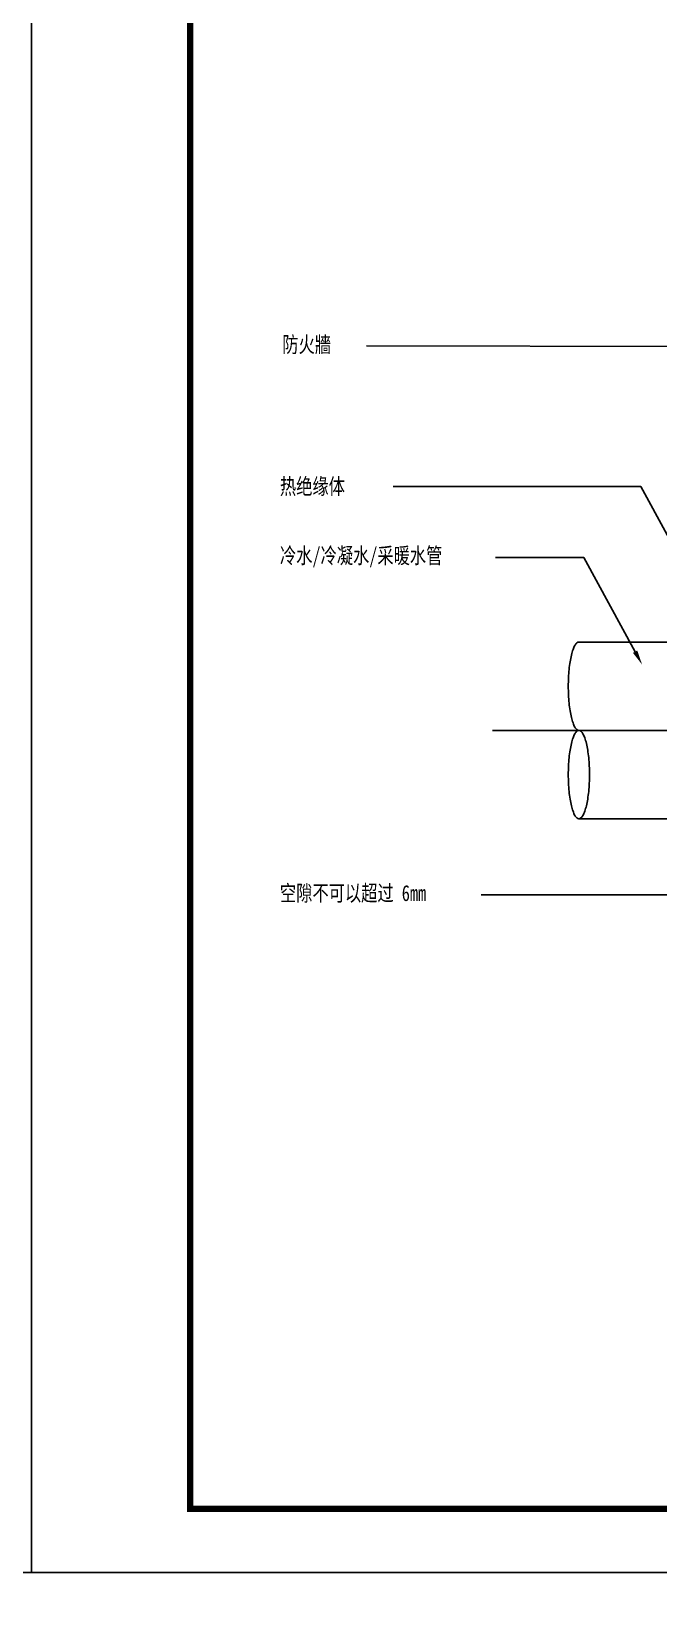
# Model space of a CAD drawing. Extents: x 2246048 to 2442613, y -66234 to 220766.
# Drawn here: x 2358513 to 2368384, y 101491 to 126215 of the extents above; entities that cross this region are included whole.
import ezdxf

# ---------------------------------------------------------------- set-up
doc = ezdxf.new("R2010")
doc.units = 0
doc.header["$LTSCALE"] = 1000
doc.header["$MEASUREMENT"] = 0
doc.linetypes.add('CENTER', pattern=[0])
for name, color, linetype in [('31', 7, 'Continuous'), ('CNTXT', 50, 'Continuous'), ('J-图框线', 4, 'Continuous'), ('PIPE', 3, 'Continuous'), ('PIPTXT', 7, 'Continuous')]:
    doc.layers.add(name, color=color, linetype=linetype)
doc.styles.add('黑体', font='simhei.ttf')

msp = doc.modelspace()

# ---------------------------------------------------------------- linework, layer by layer
at = {"layer": '31', "color": 3, "linetype": 'Continuous'}
for p, q in [((2367129.958, 116605.653), (2379934.93, 116605.653)), ((2367129.958, 113825.992), (2379934.93, 113825.992))]:
    msp.add_line(p, q, dxfattribs=at)
for centre, radius, start, end in [((2367814.637, 116214.307), 824.291, 160.5680176, 166.8298308), ((2367406.902, 116361.166), 390.934, 150.6540489, 160.9849877), ((2367192.446, 116484.97), 143.351, 131.5201105, 151.7796339), ((2367132.207, 116553.853), 51.848, 92.4863117, 132.138303), ((2368987.902, 115979.621), 2021.654, 170.9731917, 174.4065471), ((2368376.875, 116078.597), 1402.667, 166.6648918, 171.0500772), ((2369806.242, 115911.357), 2843.064, 177.279315, 180.0124813), ((2369507.624, 115926.824), 2544.048, 174.364017, 177.3080432), ((2369806.242, 115910.118), 2843.064, 179.9875187, 182.720685), ((2369507.624, 115894.651), 2544.048, 182.6919568, 185.635983), ((2368987.902, 115841.854), 2021.654, 185.5934529, 189.0268083), ((2368376.875, 115742.878), 1402.667, 188.9499228, 193.3351082), ((2367814.637, 115607.168), 824.291, 193.1701692, 199.4319824), ((2367406.902, 115460.309), 390.934, 199.0150123, 209.3459511), ((2367192.446, 115336.505), 143.351, 208.2203661, 228.4798895), ((2367132.207, 115267.622), 51.848, 227.861697, 267.5136883), ((2368376.875, 114688.767), 1402.667, 166.6648918, 171.0500772), ((2367814.637, 114824.477), 824.291, 160.5680176, 166.8298308), ((2367406.902, 114971.335), 390.934, 150.6540489, 160.9849877), ((2367192.446, 115095.139), 143.351, 131.5201105, 151.7796339), ((2367132.207, 115164.022), 51.848, 92.4863117, 132.138303), ((2367127.709, 115164.022), 51.848, 47.861697, 87.5136883), ((2367067.47, 115095.139), 143.351, 28.2203661, 48.4798895), ((2366853.014, 114971.335), 390.934, 19.0150123, 29.3459511), ((2366445.279, 114824.477), 824.291, 13.1701692, 19.4319824), ((2365883.041, 114688.767), 1402.667, 8.9499228, 13.3351082), ((2369507.624, 114536.994), 2544.048, 174.364017, 177.3080432), ((2368987.902, 114589.79), 2021.654, 170.9731917, 174.4065471), ((2365272.014, 114589.79), 2021.654, 5.5934529, 9.0268083), ((2364752.292, 114536.994), 2544.048, 2.6919568, 5.635983), ((2369806.242, 114521.526), 2843.064, 177.279315, 180.0124813), ((2369806.242, 114520.288), 2843.064, 179.9875187, 182.720685), ((2364453.674, 114521.526), 2843.064, 359.9875187, 2.720685), ((2364453.674, 114520.288), 2843.064, 357.279315, 0.0124813), ((2369507.624, 114504.82), 2544.048, 182.6919568, 185.635983), ((2368987.902, 114452.023), 2021.654, 185.5934529, 189.0268083), ((2365272.014, 114452.023), 2021.654, 350.9731917, 354.4065471), ((2364752.292, 114504.82), 2544.048, 354.364017, 357.3080432), ((2368376.875, 114353.047), 1402.667, 188.9499228, 193.3351082), ((2367814.637, 114217.337), 824.291, 193.1701692, 199.4319824), ((2366445.279, 114217.337), 824.291, 340.5680176, 346.8298308), ((2365883.041, 114353.047), 1402.667, 346.6648918, 351.0500772), ((2367406.902, 114070.478), 390.934, 199.0150123, 209.3459511), ((2367192.446, 113946.674), 143.351, 208.2203661, 228.4798895), ((2367132.207, 113877.791), 51.848, 227.861697, 267.5136883), ((2367127.709, 113877.791), 51.848, 272.4863117, 312.138303), ((2367067.47, 113946.674), 143.351, 311.5201105, 331.7796339), ((2366853.014, 114070.478), 390.934, 330.6540489, 340.9849877)]:
    msp.add_arc(centre, radius, start, end, dxfattribs=at)
at = {"layer": 'J-图框线'}
for points in [[(2358512.576, 101965.792), (2442612.576, 101965.792), (2442612.576, 161365.792), (2358512.576, 161365.792)], [(2274412.576, 17865.792), (2393312.576, 17865.792), (2393312.576, 101965.792), (2274412.576, 101965.792)]]:
    msp.add_lwpolyline(points, close=True, dxfattribs=at)
at = {"layer": 'J-图框线', "const_width": 100}
msp.add_lwpolyline([(2361012.576, 102965.792), (2441612.576, 102965.792), (2441612.576, 160365.792), (2361012.576, 160365.792)], close=True, dxfattribs=at)
at = {"layer": 'PIPE', "color": 8, "linetype": 'CENTER'}
msp.add_line((2365767.924, 115215.822), (2381176.511, 115215.822), dxfattribs=at)
at = {"layer": 'PIPTXT', "color": 1}
for p, q in [((2371170.541, 121250.142), (2363788.199, 121268.711)), ((2368103.08, 119055.882), (2364208.676, 119055.882)), ((2368988.685, 117426.9), (2368103.08, 119055.882)), ((2367209.424, 117936.027), (2365816.819, 117936.027)), ((2368015.084, 116454.096), (2367209.424, 117936.027)), ((2372610.471, 112626.936), (2365590.889, 112626.936))]:
    msp.add_line(p, q, dxfattribs=at)
msp.add_solid([(2368049.002, 116472.536), (2367981.166, 116435.657), (2368125.722, 116250.588)], dxfattribs=at)

# ---------------------------------------------------------------- texts
at = {"layer": 'CNTXT', "linetype": 'Continuous', "style": '黑体', "width": 0.75}
for s, p in [('防火牆', (2362462.188, 121164.18)), ('热绝缘体', (2362424.27, 118932.267)), ('冷水/冷凝水/采暖水管', (2362424.27, 117842.602)), ('空隙不可以超过 6mm', (2362424.27, 112530.762))]:
    msp.add_text(s, height=250, dxfattribs=at).set_placement(p)

doc.saveas('drawing.dxf')
